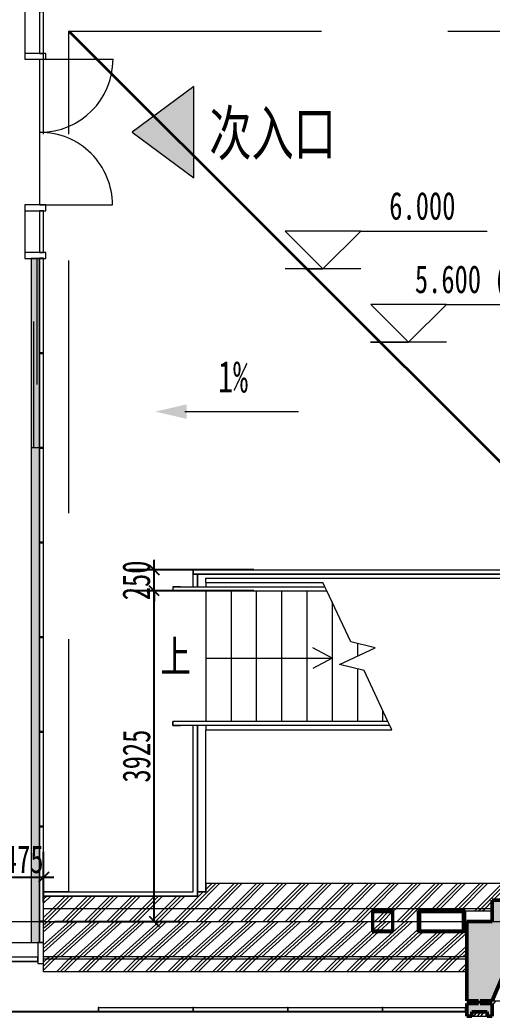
# Model space of a CAD drawing. Header units: millimetres. Extents: x 124696 to 347024, y 412631 to 564609.
# Drawn here: x 190365 to 195972, y 459727 to 471559 of the extents above; entities that cross this region are included whole.
import ezdxf

# ---------------------------------------------------------------- set-up
doc = ezdxf.new("R2010")
doc.units = ezdxf.units.MM
doc.header["$LTSCALE"] = 1500
doc.header["$MEASUREMENT"] = 0
for name, pattern in [('二层平面图$0$IMPORT-216002', [3, 2, -1]), ('二层平面图$0$划线 1mm', [2, 1, -1]), ('二层平面图$0$虚线_6_3 mm', [9, 6, -3]), ('二层平面图$0$轴网线_12_3_3_3 mm', [21, 12, -3, 3, -3])]:
    doc.linetypes.add(name, pattern=pattern)
doc.layers.add('0-建筑底图', color=7, linetype='Continuous')
for name, color, linetype, lineweight in [('二层平面图$0$0-1', 7, 'Continuous', 5), ('二层平面图$0$A-ANNO-IDEN-LEVL', 3, 'Continuous', 15), ('二层平面图$0$A-DOOR', 51, 'Continuous', 9), ('二层平面图$0$A-DOOR-SYM', 51, 'Continuous', 20), ('二层平面图$0$A-FLOR-HRAL', 71, 'Continuous', 9), ('二层平面图$0$A-FLOR-STRS', 51, 'Continuous', 9), ('二层平面图$0$A-FLOR-STRS-TXT', 51, 'Continuous', 9), ('二层平面图$0$A-LINE', 7, 'Continuous', 9), ('二层平面图$0$A-LINE-1', 7, '二层平面图$0$IMPORT-216002', 9), ('二层平面图$0$A-LINE-6', 7, '二层平面图$0$虚线_6_3 mm', 35), ('二层平面图$0$A-WALL-2', 170, 'Continuous', 20), ('二层平面图$0$A-WALL-CURT-PANEL-2', 7, 'Continuous', 9), ('二层平面图$0$A-WALL-CURT-PANEL-3', 140, 'Continuous', 9), ('二层平面图$0$A-WALL-CURT-STILE-2', 7, 'Continuous', 9), ('二层平面图$0$A-WALL-CURT-STILE-3', 7, 'Continuous', 9), ('二层平面图$0$A-WINDOW', 51, 'Continuous', 9), ('二层平面图$0$A-WINDOW-2', 51, '二层平面图$0$划线 1mm', 9), ('二层平面图$0$ANNO-DIMS', 3, 'Continuous', 15), ('二层平面图$0$ANNO-DOTE-1', 10, '二层平面图$0$轴网线_12_3_3_3 mm', 15), ('二层平面图$0$ANNO-TEXT', 7, 'Continuous', 15), ('二层平面图$0$ANNO-TEXT-2', 210, 'Continuous', 15), ('二层平面图$0$FLOR', 91, 'Continuous', 9), ('二层平面图$0$FLOR-1', 8, 'Continuous', 9), ('二层平面图$0$FLOR-2', 91, 'Continuous', 50), ('二层平面图$0$FLOR-PATT', 99, 'Continuous', 9), ('二层平面图$0$S-BEAM', 4, 'Continuous', 9), ('二层平面图$0$S-BEAM-1', 7, 'Continuous', 9), ('二层平面图$0$S-BEAM-2', 130, 'Continuous', 35), ('二层平面图$0$S-COLU', 7, 'Continuous', 9), ('二层平面图$0$S-COLU-2', 130, 'Continuous', 35), ('二层平面图$0$WALL-HATCH', 252, 'Continuous', 9)]:
    doc.layers.add(name, color=color, linetype=linetype, lineweight=lineweight)
doc.styles.add('二层平面图$0$黑体', font='simhei.ttf', dxfattribs={"width": 0.7, "height": 375})
doc.styles.add('二层平面图$0$黑体_4', font='simhei.ttf', dxfattribs={"width": 0.7, "height": 525})
doc.styles.add('二层平面图$0$黑体_5', font='simhei.ttf', dxfattribs={"width": 0.7, "height": 330})
doc.styles.add('二层平面图$0$黑体_B', font='', dxfattribs={"width": 0.7, "height": 375})
doc.styles.get('二层平面图$0$黑体_B').set_extended_font_data('SimHei', bold=True)
doc.dimstyles.new('二层平面图$0$直线_2_2mm_黑体_引线_文字在上', dxfattribs={"dimscale": 304.8, "dimtxt": 412.811453, "dimasz": 0.393701, "dimexe": 0.984252, "dimexo": 0.0625, "dimgap": 0.147638, "dimtad": 1, "dimdec": 0, "dimzin": 0, "dimdsep": 46, "dimtxsty": '二层平面图$0$黑体_5', "dimblk1": '二层平面图$0$_Oblique', "dimblk2": '二层平面图$0$_Oblique', "dimsah": 1, "dimcen": 0.09, "dimazin": 0, "dimtfac": 1, "dimtdec": 4, "dimtix": 1, "dimtmove": 0, "dimatfit": 3, "dimfxl": 3.937008, "dimfxlon": 1, "dimtvp": 1, "dimtolj": 1, "dimtzin": 0, "dimarcsym": 2})
pattern_1 = [(45, (0, 0), (-132.5825, 132.5825), []), (45, (46.88, 0), (0, 265.16504), []), (45, (-46.88, 0), (0, 265.16504), [])]

# ---------------------------------------------------------------- blocks, each defined once
blk = doc.blocks.new('二层平面图$0$S-梁-钢-箱形1 - _-250x250x12x12-2248697-104-2F')
at = {"layer": '二层平面图$0$S-BEAM-1'}
h = blk.add_hatch(color=256, dxfattribs=at)
h.paths.add_polyline_path([(50000, 4375), (50480, 4375), (50480, 4625), (49920, 4625), (49920, 4375)])
h.paths.add_polyline_path([(50453, 4387), (49947, 4387), (49947, 4613), (50453, 4613)])
for p, q in [((50480, 4625), (50800, 4625)), ((50500, 4375), (50480, 4375))]:
    blk.add_line(p, q, dxfattribs=at)
at = {"layer": '二层平面图$0$S-BEAM-2'}
for p, q in [((50480, 4625), (49920, 4625)), ((49920, 4625), (49920, 4375)), ((50480, 4375), (50480, 4625)), ((49947, 4387), (49947, 4613)), ((49947, 4613), (50453, 4613)), ((50453, 4613), (50453, 4387)), ((50453, 4387), (49947, 4387)), ((49920, 4375), (50480, 4375))]:
    blk.add_line(p, q, dxfattribs=at)
blk = doc.blocks.new('二层平面图$0$S-柱-钢-矩形管 - _-250x250x12x12-1974469-104-2F')
at = {"layer": '二层平面图$0$S-COLU'}
h = blk.add_hatch(color=256, dxfattribs=at)
h.paths.add_polyline_path([(125, -125), (125, 125), (-125, 125), (-125, -125)])
h.paths.add_polyline_path([(113, -113), (-113, -113), (-113, 113), (113, 113)])
at = {"layer": '二层平面图$0$S-COLU-2'}
for p, q in [((125, 125), (-125, 125)), ((-125, 125), (-125, -125)), ((125, -125), (125, 125)), ((-113, -113), (-113, 113)), ((-113, 113), (113, 113)), ((113, 113), (113, -113)), ((113, -113), (-113, -113)), ((-125, -125), (125, -125))]:
    blk.add_line(p, q, dxfattribs=at)
blk = doc.blocks.new('二层平面图$0$SHS-Structure-Center_rvt-1-104-2F')
at = {"layer": '二层平面图$0$S-BEAM'}
blk.add_blockref('二层平面图$0$S-梁-钢-箱形1 - _-250x250x12x12-2248697-104-2F', (0, 0), dxfattribs=at)
at = {"layer": '二层平面图$0$S-COLU'}
blk.add_blockref('二层平面图$0$S-柱-钢-矩形管 - _-250x250x12x12-1974469-104-2F', (49500, 4500), dxfattribs=at)
blk = doc.blocks.new('二层平面图$0$顶部扶栏类型 - 顶部扶栏_内部_-2636669-104-2F')
at = {"layer": '二层平面图$0$A-FLOR-HRAL'}
for p, q in [((47100, 6875), (47010, 6875)), ((47010, 6875), (47010, 6825)), ((47010, 6825), (47100, 6825))]:
    blk.add_line(p, q, dxfattribs=at)
blk = doc.blocks.new('二层平面图$0$顶部扶栏类型 - 顶部扶栏_内部_-V27-104-2F')
at = {"layer": '二层平面图$0$A-FLOR-HRAL'}
for p, q in [((47010, 6825), (47010, 6875)), ((47100, 6875), (47010, 6875)), ((49561, 6875), (47100, 6875)), ((49585, 6825), (49561, 6875)), ((47100, 6825), (47010, 6825)), ((49585, 6825), (47100, 6825))]:
    blk.add_line(p, q, dxfattribs=at)
blk = doc.blocks.new('二层平面图$0$顶部扶栏类型 - 顶部扶栏_内部_-2636682-104-2F')
at = {"layer": '二层平面图$0$A-FLOR-HRAL'}
for p, q in [((47010, 8475), (47010, 8425)), ((47100, 8475), (47010, 8475)), ((47010, 8425), (47100, 8425))]:
    blk.add_line(p, q, dxfattribs=at)
blk = doc.blocks.new('二层平面图$0$顶部扶栏类型 - 顶部扶栏_内部_-V28-104-2F')
at = {"layer": '二层平面图$0$A-FLOR-HRAL'}
for p, q in [((47010, 8475), (47010, 8425)), ((47010, 8475), (47100, 8475)), ((47010, 8425), (47100, 8425)), ((47100, 8475), (48815, 8475)), ((47100, 8425), (48839, 8425)), ((48839, 8425), (48815, 8475))]:
    blk.add_line(p, q, dxfattribs=at)
blk = doc.blocks.new('二层平面图$0$顶部扶栏类型 - 顶部扶栏_内部_-2639548-104-2F')
at = {"layer": '二层平面图$0$A-FLOR-HRAL'}
for p, q in [((47250, 8625), (47250, 8675)), ((47250, 8675), (54000, 8675)), ((54000, 8675), (54000, 8625)), ((54000, 8625), (47250, 8625))]:
    blk.add_line(p, q, dxfattribs=at)
blk = doc.blocks.new('二层平面图$0$顶部扶栏类型 - 顶部扶栏_内部_-V30-104-2F')
at = {"layer": '二层平面图$0$A-FLOR-HRAL'}
for p, q in [((47250, 8675), (47250, 8625)), ((47250, 8675), (54000, 8675)), ((54000, 8675), (54000, 8625)), ((47250, 8625), (54000, 8625))]:
    blk.add_line(p, q, dxfattribs=at)
blk = doc.blocks.new('二层平面图$0$系统嵌板 - 00S-玻璃-12648471-104-2F')
at = {"layer": '二层平面图$0$A-WALL-CURT-PANEL-3'}
for p, q in [((247.5, 50), (-247.5, 50)), ((-247.5, 50), (-247.5, 0)), ((-247.5, 0), (247.5, 0)), ((247.5, 0), (247.5, 50))]:
    blk.add_line(p, q, dxfattribs=at)
blk = doc.blocks.new('二层平面图$0$矩形竖梃 - 幕墙龙骨_70_250-12648501-104-2F')
at = {"layer": '二层平面图$0$A-WALL-CURT-STILE-3'}
for p, q in [((0, 25), (-70, 25)), ((-70, 25), (-70, -225)), ((0, -225), (0, 25)), ((-70, -225), (0, -225))]:
    blk.add_line(p, q, dxfattribs=at)
blk = doc.blocks.new('二层平面图$0$系统嵌板 - 白色拉板网 B-9277056-104-2F')
at = {"layer": '二层平面图$0$A-WALL-CURT-PANEL-3'}
for p, q in [((558.5, 5), (-558.5, 5)), ((-558.5, 5), (-558.5, 0)), ((-558.5, 0), (558.5, 0)), ((558.5, 0), (558.5, 5))]:
    blk.add_line(p, q, dxfattribs=at)
blk = doc.blocks.new('二层平面图$0$系统嵌板 - 白色拉板网 B-9277057-104-2F')
at = {"layer": '二层平面图$0$A-WALL-CURT-PANEL-3'}
for p, q in [((558.5, 5), (-558.5, 5)), ((-558.5, 5), (-558.5, 0)), ((-558.5, 0), (558.5, 0)), ((558.5, 0), (558.5, 5))]:
    blk.add_line(p, q, dxfattribs=at)
blk = doc.blocks.new('二层平面图$0$系统嵌板 - 白色拉板网 B-9277058-104-2F')
at = {"layer": '二层平面图$0$A-WALL-CURT-PANEL-3'}
for p, q in [((558.5, 5), (-558.5, 5)), ((-558.5, 5), (-558.5, 0)), ((-558.5, 0), (558.5, 0)), ((558.5, 0), (558.5, 5))]:
    blk.add_line(p, q, dxfattribs=at)
blk = doc.blocks.new('二层平面图$0$系统嵌板 - 白色拉板网 B-9277059-104-2F')
at = {"layer": '二层平面图$0$A-WALL-CURT-PANEL-3'}
for p, q in [((420, 5), (-559, 5)), ((-559, 5), (-559, 0)), ((-559, 0), (420, 0)), ((420, 0), (420, 5))]:
    blk.add_line(p, q, dxfattribs=at)
blk = doc.blocks.new('二层平面图$0$矩形竖梃 - 8 x 50 mm 蜂窝铝板幕墙开缝-2957751-104-2F')
at = {"layer": '二层平面图$0$A-WALL-CURT-STILE-2'}
blk.add_line((47254, 3475), (48371, 3475), dxfattribs=at)
blk = doc.blocks.new('二层平面图$0$矩形竖梃 - 8 x 50 mm 蜂窝铝板幕墙开缝-9277038-104-2F')
at = {"layer": '二层平面图$0$A-WALL-CURT-STILE-3'}
for p, q in [((-4, 0), (4, 0)), ((-4, -50), (-4, 0)), ((4, 0), (4, -50)), ((4, -50), (-4, -50))]:
    blk.add_line(p, q, dxfattribs=at)
blk = doc.blocks.new('二层平面图$0$矩形竖梃 - 8 x 50 mm 蜂窝铝板幕墙开缝-V34-104-2F')
at = {"layer": '二层平面图$0$A-WALL-CURT-STILE-2'}
blk.add_line((49504, 3475), (50482, 3475), dxfattribs=at)
blk = doc.blocks.new('二层平面图$0$矩形竖梃 - 8 x 50 mm 蜂窝铝板幕墙开缝-9277039-104-2F')
at = {"layer": '二层平面图$0$A-WALL-CURT-STILE-3'}
for p, q in [((-4, 0), (4, 0)), ((-4, -50), (-4, 0)), ((4, 0), (4, -50)), ((4, -50), (-4, -50))]:
    blk.add_line(p, q, dxfattribs=at)
blk = doc.blocks.new('二层平面图$0$A-幕墙_双开门 - 玻璃双扇门-12648492-104-2F')
at = {"layer": '二层平面图$0$A-DOOR'}
for centre, radius, start, end in [((-865, 44.45), 861.825, 270, 0), ((865, 44.45), 868.175, 180, 270)]:
    blk.add_arc(centre, radius, start, end, dxfattribs=at)
at = {"layer": '二层平面图$0$A-DOOR-SYM'}
for p, q in [((-865, 44.45), (-865, -817.375)), ((865, 44.45), (865, -823.725))]:
    blk.add_line(p, q, dxfattribs=at)
blk = doc.blocks.new('二层平面图$0$矩形竖梃 - 幕墙龙骨_70_250-12648379-104-2F')
at = {"layer": '二层平面图$0$A-WALL-CURT-STILE-3'}
for p, q in [((-35, 25), (35, 25)), ((-35, -225), (-35, 25)), ((35, 25), (35, -225)), ((35, -225), (-35, -225))]:
    blk.add_line(p, q, dxfattribs=at)
blk = doc.blocks.new('二层平面图$0$系统嵌板 - 白色艾特板-12946724-104-2F')
at = {"layer": '二层平面图$0$A-WALL-CURT-PANEL-3'}
for p, q in [((561, 0), (-561, 0)), ((-561, 0), (-561, -50)), ((561, -50), (561, 0)), ((-561, -50), (561, -50))]:
    blk.add_line(p, q, dxfattribs=at)
blk = doc.blocks.new('二层平面图$0$系统嵌板 - 白色艾特板-12935645-104-2F')
at = {"layer": '二层平面图$0$A-WALL-CURT-PANEL-3'}
for p, q in [((558.5, 0), (-558.5, 0)), ((-558.5, 0), (-558.5, -50)), ((558.5, -50), (558.5, 0)), ((-558.5, -50), (558.5, -50))]:
    blk.add_line(p, q, dxfattribs=at)
blk = doc.blocks.new('二层平面图$0$系统嵌板 - 白色艾特板-12946695-104-2F')
at = {"layer": '二层平面图$0$A-WALL-CURT-PANEL-3'}
for p, q in [((558.5, 0), (-558.5, 0)), ((-558.5, 0), (-558.5, -50)), ((558.5, -50), (558.5, 0)), ((-558.5, -50), (558.5, -50))]:
    blk.add_line(p, q, dxfattribs=at)
blk = doc.blocks.new('二层平面图$0$系统嵌板 - 白色艾特板-12946696-104-2F')
at = {"layer": '二层平面图$0$A-WALL-CURT-PANEL-3'}
for p, q in [((558.5, 0), (-558.5, 0)), ((-558.5, 0), (-558.5, -50)), ((558.5, -50), (558.5, 0)), ((-558.5, -50), (558.5, -50))]:
    blk.add_line(p, q, dxfattribs=at)
blk = doc.blocks.new('二层平面图$0$系统嵌板 - 白色艾特板-12946697-104-2F')
at = {"layer": '二层平面图$0$A-WALL-CURT-PANEL-3'}
for p, q in [((123, 0), (-123, 0)), ((-123, 0), (-123, -50)), ((123, -50), (123, 0)), ((-123, -50), (123, -50))]:
    blk.add_line(p, q, dxfattribs=at)
blk = doc.blocks.new('二层平面图$0$矩形竖梃 - 8 x 50 mm 蜂窝铝板幕墙开缝-12935623-104-2F')
at = {"layer": '二层平面图$0$A-WALL-CURT-STILE-3'}
for p, q in [((-4, 50), (4, 50)), ((-4, 0), (-4, 50)), ((4, 0), (-4, 0)), ((4, 50), (4, 0))]:
    blk.add_line(p, q, dxfattribs=at)
blk = doc.blocks.new('二层平面图$0$矩形竖梃 - 8 x 50 mm 蜂窝铝板幕墙开缝-12946691-104-2F')
at = {"layer": '二层平面图$0$A-WALL-CURT-STILE-3'}
for p, q in [((-4, 50), (4, 50)), ((-4, 0), (-4, 50)), ((4, 0), (-4, 0)), ((4, 50), (4, 0))]:
    blk.add_line(p, q, dxfattribs=at)
blk = doc.blocks.new('二层平面图$0$矩形竖梃 - 幕墙龙骨_50_225_隐框-12502250-104-2F')
at = {"layer": '二层平面图$0$A-WALL-CURT-STILE-2'}
blk.add_line((45250, 12940), (45250, 12445), dxfattribs=at)
blk = doc.blocks.new('二层平面图$0$系统嵌板 - 白色拉板网 B-9277062-104-2F')
at = {"layer": '二层平面图$0$A-WALL-CURT-PANEL-3'}
for p, q in [((558.5, 5), (-558.5, 5)), ((-558.5, 5), (-558.5, 0)), ((-558.5, 0), (558.5, 0)), ((558.5, 0), (558.5, 5))]:
    blk.add_line(p, q, dxfattribs=at)
blk = doc.blocks.new('二层平面图$0$矩形竖梃 - 8 x 50 mm 蜂窝铝板幕墙开缝-4285612-104-2F')
at = {"layer": '二层平面图$0$A-WALL-CURT-STILE-3'}
for p, q in [((50500, 3475), (50482, 3475)), ((50482, 3475), (50482, 3425)), ((50500, 3425), (50500, 3475)), ((50482, 3425), (50500, 3425))]:
    blk.add_line(p, q, dxfattribs=at)
blk = doc.blocks.new('二层平面图$0$楼板 斜檐口 - 楼板 斜檐口-3571289-104-2F')
at = {"layer": '二层平面图$0$FLOR-1'}
blk.add_hatch(color=256, dxfattribs=at).paths.add_polyline_path([(50800, 3375), (50800, 3525), (50660, 3525), (50660, 3555), (50800, 3555), (51200, 4500), (51200, 4650), (51600, 4650), (51600, 4850), (51500, 4850), (51500, 4750), (50800, 4750), (50800, 4500), (50500, 4500), (50500, 3555), (50640, 3555), (50640, 3525), (50500, 3525), (50500, 3375), (50560, 3375), (50560, 3425), (50740, 3425), (50740, 3375)])
at = {"layer": '二层平面图$0$FLOR-PATT'}
h = blk.add_hatch(dxfattribs=at)
h.set_pattern_fill('FP_47', color=256, style=0, pattern_type=2)
h.set_pattern_definition(pattern_1)
h.paths.add_polyline_path([(50800, 4650), (50800, 4750), (51500, 4750), (51500, 4850), (54000, 4850), (54000, 4950), (47400, 4950), (47400, 4850), (47300, 4850), (47300, 4800), (45475, 4800), (45475, 4650), (50000, 4650)])
h = blk.add_hatch(dxfattribs=at)
h.set_pattern_fill('FP_47', color=256, style=0, pattern_type=2)
h.set_pattern_definition(pattern_1)
h.paths.add_polyline_path([(49613, 4500), (49613, 4613), (49387, 4613), (49387, 4500), (49500, 4500)])
h.paths.add_polyline_path([(45859, 4500), (49375, 4500), (49375, 4625), (49625, 4625), (49625, 4500), (49920, 4500), (49920, 4625), (50800, 4625), (50800, 4650), (45475, 4650), (45475, 4500)])
h = blk.add_hatch(dxfattribs=at)
h.set_pattern_fill('FP_84', color=256, style=0, pattern_type=2)
h.set_pattern_definition([(42.078, (0, 870.61), (-132.5834, 119.70274), []), (42.078, (46.88, 870.61), (-0.00124, 239.40746), []), (42.078, (-46.88, 870.61), (-0.00124, 239.40746), [])])
h.paths.add_polyline_path([(50500, 4080), (50500, 4375), (49920, 4375), (49920, 4500), (49625, 4500), (49625, 4375), (49375, 4375), (49375, 4500), (45475, 4500), (45475, 4080), (50000, 4080)])
h.paths.add_polyline_path([(49613, 4387), (49613, 4500), (49387, 4500), (49387, 4387)])
h = blk.add_hatch(dxfattribs=at)
h.set_pattern_fill('FP_47', color=256, style=0, pattern_type=2)
h.set_pattern_definition(pattern_1)
h.paths.add_polyline_path([(50000, 4050), (50500, 4050), (50500, 4080), (45475, 4080), (45475, 4050), (47239, 4050)])
h = blk.add_hatch(dxfattribs=at)
h.set_pattern_fill('FP_47', color=256, style=0, pattern_type=2)
h.set_pattern_definition(pattern_1)
h.paths.add_polyline_path([(50500, 3900), (50500, 4050), (45475, 4050), (45475, 3900), (50000, 3900)])
h = blk.add_hatch(dxfattribs=at)
h.set_pattern_fill('FP_86', color=256, style=0, pattern_type=2)
h.set_pattern_definition([(48.19, (10652.02, 0), (-118.5865, 132.5819), []), (48.19, (10693.95, 0), (-0.0019, 265.165), []), (48.19, (10610.1, 0), (-0.0019, 265.165), [])])
h.paths.add_polyline_path([(59500, 3525), (59500, 3525), (59640, 3525), (59640, 3555), (50660, 3555), (50660, 3525), (58284, 3525)])
h = blk.add_hatch(dxfattribs=at)
h.set_pattern_fill('FP_88', color=256, style=0, pattern_type=2)
h.set_pattern_definition([(48.19, (10632.02, 0), (-118.5865, 132.5819), []), (48.19, (10673.95, 0), (-0.0019, 265.165), []), (48.19, (10590.1, 0), (-0.0019, 265.165), [])])
h.paths.add_polyline_path([(50740, 3375), (50740, 3425), (50560, 3425), (50560, 3375), (50710, 3375)])
at = {"layer": '二层平面图$0$A-LINE'}
for p, q in [((47400, 4950), (47400, 4850)), ((54000, 4950), (47400, 4950)), ((47400, 4850), (47300, 4850)), ((50800, 4650), (45475, 4650)), ((50500, 4080), (45475, 4080)), ((50500, 4050), (45475, 4050)), ((45475, 3900), (45475, 4000)), ((50500, 3900), (45475, 3900)), ((50800, 3555), (59640, 3555)), ((50560, 3375), (50740, 3375))]:
    blk.add_line(p, q, dxfattribs=at)
at = {"layer": '二层平面图$0$FLOR'}
for p, q in [((45475, 4500), (49375, 4500)), ((49387, 4500), (49613, 4500)), ((49625, 4500), (49920, 4500))]:
    blk.add_line(p, q, dxfattribs=at)
at = {"layer": '二层平面图$0$FLOR-2'}
for p, q in [((51500, 4750), (50800, 4750)), ((50800, 4750), (50800, 4500)), ((50800, 4500), (50500, 4500)), ((50500, 4500), (50500, 3555)), ((50800, 3555), (51200, 4500)), ((50500, 3555), (50640, 3555)), ((50640, 3555), (50640, 3525)), ((50660, 3525), (50660, 3555)), ((50660, 3555), (50800, 3555)), ((50640, 3525), (50500, 3525)), ((50500, 3525), (50500, 3375)), ((50800, 3525), (50660, 3525)), ((50800, 3375), (50800, 3525)), ((50500, 3375), (50560, 3375)), ((50560, 3375), (50560, 3425)), ((50560, 3425), (50740, 3425)), ((50740, 3425), (50740, 3375)), ((50740, 3375), (50800, 3375))]:
    blk.add_line(p, q, dxfattribs=at)
blk = doc.blocks.new('二层平面图$0$矩形竖梃 - 8 x 50 mm 蜂窝铝板幕墙开缝-9277044-104-2F')
at = {"layer": '二层平面图$0$A-WALL-CURT-STILE-3'}
for p, q in [((-4, 0), (4, 0)), ((-4, -50), (-4, 0)), ((4, 0), (4, -50)), ((4, -50), (-4, -50))]:
    blk.add_line(p, q, dxfattribs=at)
blk = doc.blocks.new('二层平面图$0$矩形竖梃 - 8 x 50 mm 蜂窝铝板幕墙开缝-9277045-104-2F')
at = {"layer": '二层平面图$0$A-WALL-CURT-STILE-3'}
for p, q in [((-4, 0), (4, 0)), ((-4, -50), (-4, 0)), ((4, 0), (4, -50)), ((4, -50), (-4, -50))]:
    blk.add_line(p, q, dxfattribs=at)
blk = doc.blocks.new('二层平面图$0$顶部扶栏类型 - 顶部扶栏_内部_-6944474-104-2F')
at = {"layer": '二层平面图$0$A-FLOR-HRAL'}
for p, q in [((47250, 4850), (47250, 6825)), ((47300, 6825), (47300, 4800)), ((45475, 4800), (45475, 4850)), ((45475, 4850), (47250, 4850)), ((47300, 4800), (45475, 4800))]:
    blk.add_line(p, q, dxfattribs=at)
blk = doc.blocks.new('二层平面图$0$顶部扶栏类型 - 顶部扶栏_内部_-V179-104-2F')
at = {"layer": '二层平面图$0$A-FLOR-HRAL'}
for p, q in [((47250, 4850), (47250, 6825)), ((47300, 4800), (47300, 6825)), ((45475, 4850), (45475, 4800)), ((45475, 4850), (47250, 4850)), ((45475, 4800), (47300, 4800))]:
    blk.add_line(p, q, dxfattribs=at)
blk = doc.blocks.new('二层平面图$0$矩形竖梃 - 幕墙龙骨_50_225_隐框-12502252-104-2F')
at = {"layer": '二层平面图$0$A-WALL-CURT-STILE-2'}
blk.add_line((45250, 15305), (45250, 14810), dxfattribs=at)
blk = doc.blocks.new('二层平面图$0$系统嵌板 - 00S-玻璃-12648783-104-2F')
at = {"layer": '二层平面图$0$A-WALL-CURT-PANEL-3'}
for p, q in [((167, 50), (-202, 50)), ((-202, 50), (-202, 0)), ((-202, 0), (167, 0)), ((167, 0), (167, 50))]:
    blk.add_line(p, q, dxfattribs=at)
blk = doc.blocks.new('二层平面图$0$矩形竖梃 - 幕墙龙骨_70_250-12487831-104-2F')
at = {"layer": '二层平面图$0$A-WALL-CURT-STILE-3'}
for p, q in [((-70, 25), (0, 25)), ((-70, -225), (-70, 25)), ((0, 25), (0, -225)), ((0, -225), (-70, -225))]:
    blk.add_line(p, q, dxfattribs=at)
blk = doc.blocks.new('二层平面图$0$矩形竖梃 - 幕墙龙骨_20_225_隐框-12487870-104-2F')
at = {"layer": '二层平面图$0$A-WALL-CURT-STILE-2'}
blk.add_line((45035, 4250), (45325, 4250), dxfattribs=at)
blk = doc.blocks.new('二层平面图$0$顶部扶栏类型 - 顶部扶栏_内部_-12280536-104-2F')
at = {"layer": '二层平面图$0$A-FLOR-HRAL'}
for p, q in [((47250, 8475), (47250, 8625)), ((47300, 8625), (47300, 8475))]:
    blk.add_line(p, q, dxfattribs=at)
blk = doc.blocks.new('二层平面图$0$顶部扶栏类型 - 顶部扶栏_内部_-V686-104-2F')
at = {"layer": '二层平面图$0$A-FLOR-HRAL'}
for p, q in [((47250, 8475), (47250, 8625)), ((47300, 8475), (47300, 8625))]:
    blk.add_line(p, q, dxfattribs=at)
blk = doc.blocks.new('二层平面图$0$A-金属百叶 - BY2204_-12935238-104-2F')
at = {"layer": '二层平面图$0$A-WINDOW'}
for p, q in [((-1125, -50), (-1125, 50)), ((1125, 50), (1125, -50))]:
    blk.add_line(p, q, dxfattribs=at)
at = {"layer": '二层平面图$0$A-WINDOW-2'}
for p, q in [((-1125, 17), (1125, 17)), ((1125, -17), (-1125, -17))]:
    blk.add_line(p, q, dxfattribs=at)
blk = doc.blocks.new('二层平面图$0$符号_入口箭头 - 符号_入口三角形-1922568-104-2F')
at = {"layer": '二层平面图$0$ANNO-TEXT'}
blk.add_hatch(color=256, dxfattribs=at).paths.add_polyline_path([(3.633, 3.011), (0.01, -1.867), (-3.613, 3.011)])
for p, q in [((3.633, 3.011), (-3.613, 3.011)), ((-3.613, 3.011), (0.01, -1.867)), ((0.01, -1.867), (3.633, 3.011))]:
    blk.add_line(p, q, dxfattribs=at)
blk = doc.blocks.new('二层平面图$0$高程点 - 高程点符号-322107-104-2F')
at = {"layer": '二层平面图$0$A-ANNO-IDEN-LEVL'}
for p, q in [((-3, 3), (-13, 3)), ((-3, 3), (3, 3)), ((0, 0), (-3, 3)), ((0, 0), (3, 3)), ((-2.999, 0), (2.991, 0))]:
    blk.add_line(p, q, dxfattribs=at)
blk = doc.blocks.new('二层平面图$0$符号排水箭头_虚线 - 排水箭头-5917014-104-2F')
at = {"layer": '二层平面图$0$ANNO-TEXT'}
blk.add_hatch(color=256, dxfattribs=at).paths.add_polyline_path([(2.5, 0.577), (2.5, -0.577), (0, 0)])
at = {"layer": '二层平面图$0$ANNO-TEXT-2'}
blk.add_line((2.339, 0), (11.339, 0), dxfattribs=at)
blk = doc.blocks.new('二层平面图$0$_Oblique')
at = {"color": 0, "linetype": 'ByBlock', "lineweight": -2}
blk.add_line((-0.5, -0.5), (0.5, 0.5), dxfattribs=at)
blk = doc.blocks.new('*D2388')
at = {"layer": '二层平面图$0$ANNO-DIMS', "color": 0, "lineweight": -2, "transparency": 16777216}
for p, q in [((45000, 4726), (45000, 5325)), ((45475, 4726), (45475, 5325)), ((45000, 5025), (44880, 5025)), ((45000, 5025), (45475, 5025)), ((45475, 5025), (45595, 5025))]:
    blk.add_line(p, q, dxfattribs=at)
at = {"layer": '二层平面图$0$ANNO-DIMS', "color": 0, "lineweight": -2, "transparency": 16777216, "xscale": 120, "yscale": 120, "zscale": 120}
blk.add_blockref('二层平面图$0$_Oblique', (45000, 5025), dxfattribs=at)
at = {"layer": '二层平面图$0$ANNO-DIMS', "color": 0, "lineweight": -2, "transparency": 16777216, "xscale": 120, "yscale": 120, "zscale": 120, "rotation": 180}
blk.add_blockref('二层平面图$0$_Oblique', (45475, 5025), dxfattribs=at)
at = {"layer": '二层平面图$0$ANNO-DIMS', "color": 0, "transparency": 16777216, "insert": (45238, 5235), "char_height": 330, "width": 604.82, "attachment_point": 5, "style": '二层平面图$0$黑体_5'}
blk.add_mtext('\\A1;475', dxfattribs=at)
blk = doc.blocks.new('*D2533')
at = {"layer": '二层平面图$0$ANNO-DIMS', "color": 0, "lineweight": -2, "transparency": 16777216}
for p, q in [((47969, 8425), (46488, 8425)), ((46788, 4500), (46788, 8425)), ((45607, 4500), (47088, 4500))]:
    blk.add_line(p, q, dxfattribs=at)
at = {"layer": '二层平面图$0$ANNO-DIMS', "color": 0, "lineweight": -2, "transparency": 16777216, "xscale": 120, "yscale": 120, "zscale": 120}
for p, rotation in [((46788, 8425), 90), ((46788, 4500), 270)]:
    blk.add_blockref('二层平面图$0$_Oblique', p, dxfattribs=dict(at, rotation=rotation))
at = {"layer": '二层平面图$0$ANNO-DIMS', "color": 0, "transparency": 16777216, "insert": (46578, 6463), "char_height": 330, "width": 806.42, "attachment_point": 5, "rotation": 90, "style": '二层平面图$0$黑体_5'}
blk.add_mtext('\\A1;3925', dxfattribs=at)
blk = doc.blocks.new('*D2534')
at = {"layer": '二层平面图$0$ANNO-DIMS', "color": 0, "lineweight": -2, "transparency": 16777216}
for p, q in [((46788, 8675), (46788, 8795)), ((47969, 8675), (46488, 8675)), ((46788, 8425), (46788, 8675)), ((47969, 8425), (46488, 8425)), ((46788, 8425), (46788, 8305))]:
    blk.add_line(p, q, dxfattribs=at)
at = {"layer": '二层平面图$0$ANNO-DIMS', "color": 0, "lineweight": -2, "transparency": 16777216, "xscale": 120, "yscale": 120, "zscale": 120}
for p, rotation in [((46788, 8675), 270), ((46788, 8425), 90)]:
    blk.add_blockref('二层平面图$0$_Oblique', p, dxfattribs=dict(at, rotation=rotation))
at = {"layer": '二层平面图$0$ANNO-DIMS', "color": 0, "transparency": 16777216, "insert": (46576, 8550), "char_height": 330, "width": 604.82, "attachment_point": 5, "rotation": 90, "style": '二层平面图$0$黑体_5'}
blk.add_mtext('\\A1;250', dxfattribs=at)
blk = doc.blocks.new('二层平面图')
at = {"layer": '二层平面图$0$WALL-HATCH'}
h = blk.add_hatch(dxfattribs=at)
h.set_pattern_fill('FP_76', color=8, angle=246.422, style=0, pattern_type=2)
h.set_pattern_definition([(156.422, (45417.38, 8362.945), (-152.8868, 0.212), [26.213, -13.882, 69.19, -13.882, -42.855]), (156.422, (45417.38, 8362.945), (-152.8868, 0.212), [-123.167, 26.213, -16.642]), (203.58, (45417.38, 8323.026), (-0.0014, -66.5144), [26.213, -13.882, 69.26, -13.882, -42.855]), (203.58, (45417.38, 8323.026), (-0.0014, -66.5144), [-123.237, 26.213, -16.642]), (90, (45417.38, 8323.03), (-152.4, 2e-11), [39.907, -26.604]), (90, (45280.22, 8356.28), (-152.4, 2e-11), [39.907, -26.604]), (180, (45393.26, 8312.5), (-7e-12, -66.513), [12.722, -139.678]), (180, (45317.06, 8345.76), (-7e-12, -66.513), [12.722, -139.678]), (180, (45393.26, 8373.46), (-7e-12, -66.513), [12.722, -139.678]), (180, (45317.06, 8406.72), (-7e-12, -66.513), [12.722, -139.678])])
h.paths.add_polyline_path([(45425, 4250), (45425, 12375), (45325, 12375), (45325, 4250)])
at = {"layer": '二层平面图$0$A-ANNO-IDEN-LEVL', "color": 8}
for p, q in [((48575.7, 12249.6), (48791.6, 12249.6)), ((49099.7, 12249.6), (48575.7, 12249.6)), ((49357.6, 11378.1), (49808.7, 11378.1)), ((49713.4, 11378.1), (49357.6, 11378.1))]:
    blk.add_line(p, q, dxfattribs=at)
at = {"layer": '二层平面图$0$A-FLOR-STRS', "color": 8}
for p, q in [((47400, 8525), (47400, 8475)), ((47400, 8525), (48792, 8525)), ((47400, 8425), (47400, 6875)), ((47700, 8425), (47700, 6875)), ((48000, 8425), (48000, 6875)), ((48300, 8425), (48300, 6875)), ((48600, 8425), (48600, 6875)), ((48900, 8293.4), (48900, 6875)), ((49200, 7800.7), (49200, 7650)), ((49200, 7499.3), (49200, 6875)), ((49500, 7006.6), (49500, 6875)), ((47400, 6825), (47400, 6775)), ((47400, 6775), (49608, 6775))]:
    blk.add_line(p, q, dxfattribs=at)
at = {"layer": '二层平面图$0$A-FLOR-STRS-TXT', "color": 8}
for p, q in [((48815.3, 8475), (48792, 8525)), ((49120.8, 7819.9), (48838.6, 8425)), ((49412.4, 7749.1), (49120.8, 7819.9)), ((48987.6, 7550.9), (49412.4, 7749.1)), ((49279.2, 7480.1), (48987.6, 7550.9)), ((49561.4, 6875), (49279.2, 7480.1)), ((49608, 6775), (49584.7, 6825))]:
    blk.add_line(p, q, dxfattribs=at)
at = {"layer": '二层平面图$0$A-LINE', "color": 8}
for p, q in [((45425, 14740), (45425, 13010)), ((47400, 8525), (47400, 8575)), ((47400, 8575), (54000, 8575)), ((48900, 7625), (48670.4, 7747.1)), ((47400, 7625), (48900, 7625)), ((48900, 7625), (48670.4, 7502.9)), ((47400, 4850), (47400, 6775)), ((47300, 4850), (47400, 4850)), ((45405, 4022.5), (45035, 4022.5))]:
    blk.add_line(p, q, dxfattribs=at)
at = {"layer": '二层平面图$0$A-LINE-1', "color": 8}
for p, q in [((45475, 4850), (45475, 15375)), ((45775, 15075), (68275, 15075)), ((45775, 4850), (45775, 15075)), ((45775, 4850), (45475, 4850))]:
    blk.add_line(p, q, dxfattribs=at)
at = {"layer": '二层平面图$0$A-LINE-6', "color": 8}
blk.add_line((45775, 15075), (52275, 8575), dxfattribs=at)
at = {"layer": '二层平面图$0$A-WALL-2', "color": 8}
for p, q in [((45325, 12375), (45325, 4250)), ((45425, 12375), (45325, 12375)), ((45425, 4250), (45425, 12375)), ((45325, 4250), (45425, 4250))]:
    blk.add_line(p, q, dxfattribs=at)
at = {"layer": '二层平面图$0$ANNO-DOTE-1', "color": 8}
blk.add_line((-18896.2, 4500), (161528.2, 4500), dxfattribs=at)
at = {"layer": '二层平面图$0$0-1', "color": 8}
blk.add_blockref('二层平面图$0$SHS-Structure-Center_rvt-1-104-2F', (0, 0), dxfattribs=at)
at = {"layer": '二层平面图$0$A-ANNO-IDEN-LEVL', "color": 8, "extrusion": (0, 0, -1), "xscale": 149.9999999999999, "yscale": 149.9999999999999, "zscale": 149.9999999999999}
for p in [(-48791.6, 12249.6), (-49808.7, 11378.1)]:
    blk.add_blockref('二层平面图$0$高程点 - 高程点符号-322107-104-2F', p, dxfattribs=at)
at = {"layer": '二层平面图$0$A-DOOR', "color": 8, "rotation": 89.99999999999989}
blk.add_blockref('二层平面图$0$A-幕墙_双开门 - 玻璃双扇门-12648492-104-2F', (45475, 13875), dxfattribs=at)
at = {"layer": '二层平面图$0$A-FLOR-HRAL', "color": 8}
for name in ['二层平面图$0$顶部扶栏类型 - 顶部扶栏_内部_-2639548-104-2F', '二层平面图$0$顶部扶栏类型 - 顶部扶栏_内部_-V30-104-2F', '二层平面图$0$顶部扶栏类型 - 顶部扶栏_内部_-12280536-104-2F', '二层平面图$0$顶部扶栏类型 - 顶部扶栏_内部_-V686-104-2F', '二层平面图$0$顶部扶栏类型 - 顶部扶栏_内部_-2636682-104-2F', '二层平面图$0$顶部扶栏类型 - 顶部扶栏_内部_-V28-104-2F', '二层平面图$0$顶部扶栏类型 - 顶部扶栏_内部_-2636669-104-2F', '二层平面图$0$顶部扶栏类型 - 顶部扶栏_内部_-V27-104-2F', '二层平面图$0$顶部扶栏类型 - 顶部扶栏_内部_-6944474-104-2F', '二层平面图$0$顶部扶栏类型 - 顶部扶栏_内部_-V179-104-2F']:
    blk.add_blockref(name, (0, 0), dxfattribs=at)
at = {"layer": '二层平面图$0$A-LINE', "color": 8}
blk.add_blockref('二层平面图$0$楼板 斜檐口 - 楼板 斜檐口-3571289-104-2F', (0, 0), dxfattribs=at)
at = {"layer": '二层平面图$0$A-WALL-CURT-PANEL-2', "color": 8}
for name, p, rotation in [('二层平面图$0$系统嵌板 - 00S-玻璃-12648471-104-2F', (45475, 15057.5), 89.99999999999989), ('二层平面图$0$系统嵌板 - 00S-玻璃-12648471-104-2F', (45475, 12692.5), 89.99999999999989), ('二层平面图$0$系统嵌板 - 白色艾特板-12946724-104-2F', (45475, 11814.5), 269.9999999999999), ('二层平面图$0$系统嵌板 - 白色艾特板-12935645-104-2F', (45475, 10687.5), 269.9999999999999), ('二层平面图$0$系统嵌板 - 白色艾特板-12946695-104-2F', (45475, 9562.5), 269.9999999999999), ('二层平面图$0$系统嵌板 - 白色艾特板-12946695-104-2F', (45475, 8437.5), 269.9999999999999), ('二层平面图$0$系统嵌板 - 白色艾特板-12946695-104-2F', (45475, 7312.5), 269.9999999999999), ('二层平面图$0$系统嵌板 - 白色艾特板-12946695-104-2F', (45475, 6187.5), 269.9999999999999), ('二层平面图$0$系统嵌板 - 白色艾特板-12946696-104-2F', (45475, 5062.5), 269.9999999999999), ('二层平面图$0$系统嵌板 - 白色艾特板-12946697-104-2F', (45475, 4373), 269.9999999999999)]:
    blk.add_blockref(name, p, dxfattribs=dict(at, rotation=rotation))
for name, p in [('二层平面图$0$系统嵌板 - 00S-玻璃-12648783-104-2F', (45237.5, 4025)), ('二层平面图$0$系统嵌板 - 白色拉板网 B-9277056-104-2F', (45562.5, 3425)), ('二层平面图$0$系统嵌板 - 白色拉板网 B-9277062-104-2F', (46687.5, 3425)), ('二层平面图$0$系统嵌板 - 白色拉板网 B-9277057-104-2F', (47812.5, 3425)), ('二层平面图$0$系统嵌板 - 白色拉板网 B-9277058-104-2F', (48937.5, 3425)), ('二层平面图$0$系统嵌板 - 白色拉板网 B-9277059-104-2F', (50062.5, 3425))]:
    blk.add_blockref(name, p, dxfattribs=at)
at = {"layer": '二层平面图$0$A-WALL-CURT-STILE-2', "color": 8}
for name, p in [('二层平面图$0$矩形竖梃 - 幕墙龙骨_50_225_隐框-12502252-104-2F', (0, 0)), ('二层平面图$0$矩形竖梃 - 幕墙龙骨_50_225_隐框-12502250-104-2F', (0, 0)), ('二层平面图$0$矩形竖梃 - 幕墙龙骨_20_225_隐框-12487870-104-2F', (0, 0)), ('二层平面图$0$矩形竖梃 - 8 x 50 mm 蜂窝铝板幕墙开缝-2957751-104-2F', (-1125, 0)), ('二层平面图$0$矩形竖梃 - 8 x 50 mm 蜂窝铝板幕墙开缝-2957751-104-2F', (0, 0)), ('二层平面图$0$矩形竖梃 - 8 x 50 mm 蜂窝铝板幕墙开缝-2957751-104-2F', (1125, 0)), ('二层平面图$0$矩形竖梃 - 8 x 50 mm 蜂窝铝板幕墙开缝-V34-104-2F', (0, 0)), ('二层平面图$0$矩形竖梃 - 8 x 50 mm 蜂窝铝板幕墙开缝-4285612-104-2F', (0, 0))]:
    blk.add_blockref(name, p, dxfattribs=at)
at = {"layer": '二层平面图$0$A-WALL-CURT-STILE-2', "color": 8, "extrusion": (0, 0, -1)}
for name, p, rotation in [('二层平面图$0$矩形竖梃 - 幕墙龙骨_70_250-12648379-104-2F', (-45475, 14775), 90.00000000000011), ('二层平面图$0$矩形竖梃 - 幕墙龙骨_70_250-12648379-104-2F', (-45475, 12975), 90.00000000000011), ('二层平面图$0$矩形竖梃 - 8 x 50 mm 蜂窝铝板幕墙开缝-12935623-104-2F', (-45475, 11250), 270.0000000000001), ('二层平面图$0$矩形竖梃 - 8 x 50 mm 蜂窝铝板幕墙开缝-12935623-104-2F', (-45475, 10125), 270.0000000000001), ('二层平面图$0$矩形竖梃 - 8 x 50 mm 蜂窝铝板幕墙开缝-12935623-104-2F', (-45475, 9000), 270.0000000000001), ('二层平面图$0$矩形竖梃 - 8 x 50 mm 蜂窝铝板幕墙开缝-12935623-104-2F', (-45475, 7875), 270.0000000000001), ('二层平面图$0$矩形竖梃 - 8 x 50 mm 蜂窝铝板幕墙开缝-12935623-104-2F', (-45475, 6750), 270.0000000000001), ('二层平面图$0$矩形竖梃 - 8 x 50 mm 蜂窝铝板幕墙开缝-12935623-104-2F', (-45475, 5625), 270.0000000000001), ('二层平面图$0$矩形竖梃 - 8 x 50 mm 蜂窝铝板幕墙开缝-12946691-104-2F', (-45475, 4500), 270.0000000000001), ('二层平面图$0$矩形竖梃 - 幕墙龙骨_70_250-12487831-104-2F', (-45475, 4025), 180), ('二层平面图$0$矩形竖梃 - 8 x 50 mm 蜂窝铝板幕墙开缝-9277045-104-2F', (-46125, 3425), 180), ('二层平面图$0$矩形竖梃 - 8 x 50 mm 蜂窝铝板幕墙开缝-9277038-104-2F', (-47250, 3425), 180), ('二层平面图$0$矩形竖梃 - 8 x 50 mm 蜂窝铝板幕墙开缝-9277044-104-2F', (-48375, 3425), 180), ('二层平面图$0$矩形竖梃 - 8 x 50 mm 蜂窝铝板幕墙开缝-9277039-104-2F', (-49500, 3425), 180)]:
    blk.add_blockref(name, p, dxfattribs=dict(at, rotation=rotation))
at = {"layer": '二层平面图$0$A-WALL-CURT-STILE-2', "color": 8, "rotation": 269.9999999999999}
blk.add_blockref('二层平面图$0$矩形竖梃 - 幕墙龙骨_70_250-12648501-104-2F', (45475, 12375), dxfattribs=at)
at = {"layer": '二层平面图$0$A-WINDOW', "color": 8, "rotation": 269.9999999999999}
blk.add_blockref('二层平面图$0$A-金属百叶 - BY2204_-12935238-104-2F', (45375, 11250), dxfattribs=at)
at = {"layer": '二层平面图$0$ANNO-TEXT', "color": 8, "xscale": 150, "yscale": 150, "zscale": 150, "rotation": 269.9999999999997}
blk.add_blockref('二层平面图$0$符号_入口箭头 - 符号_入口三角形-1922568-104-2F', (46806, 13875), dxfattribs=at)
at = {"layer": '二层平面图$0$ANNO-TEXT', "color": 8, "xscale": 150, "yscale": 150, "zscale": 150}
blk.add_blockref('二层平面图$0$符号排水箭头_虚线 - 排水箭头-5917014-104-2F', (46799.4, 10554.8), dxfattribs=at)
at = {"layer": '二层平面图$0$A-ANNO-IDEN-LEVL', "color": 8, "char_height": 330, "attachment_point": 1, "line_spacing_factor": 0.872751, "style": '二层平面图$0$黑体_5'}
for s, insert, width in [('6.000', (49578.9, 13164), 990.683), ('5.600 (结)', (49883.1, 12292.5), 1981.365)]:
    blk.add_mtext(s, dxfattribs=dict(at, insert=insert, width=width))
at = {"layer": '二层平面图$0$ANNO-TEXT', "color": 8, "attachment_point": 1}
for s, insert, char_height, width, style in [('次入口', (47441.9, 14124.6), 525, 1969.746, '二层平面图$0$黑体_4'), ('1%', (47544.8, 11157), 375, 471.392, '二层平面图$0$黑体'), ('\\f黑体|b1|i0|c134|p49|;\\W.7;上', (46863.5, 7834.6), 375, 479.81, '二层平面图$0$黑体_B')]:
    blk.add_mtext(s, dxfattribs=dict(at, insert=insert, char_height=char_height, width=width, style=style))
at = {"layer": '二层平面图$0$ANNO-DIMS', "color": 8}
for base, p1, p2, override, picture, middle in [((46787.6, 8675), (47987.6, 8425), (47987.6, 8675), {"dimpost": '<>', "dimfxl": 250}, '*D2534', (46575.8, 8550)), ((46787.6, 8425), (45587.6, 4500), (47987.6, 8425), {"dimpost": '<>', "dimfxl": 4600.611372}, '*D2533', (46577.6, 6462.5))]:
    dim = blk.add_linear_dim(base=base, p1=p1, p2=p2, angle=90, dimstyle='二层平面图$0$直线_2_2mm_黑体_引线_文字在上', override=override, dxfattribs=at)
    dim.commit()
    dim.dimension.update_dxf_attribs({"geometry": picture, "text_midpoint": middle})
dim = blk.add_linear_dim(base=(45475, 5025.5), p1=(45000, 4707.2), p2=(45475, 4707.2), dimstyle='二层平面图$0$直线_2_2mm_黑体_引线_文字在上', override={"dimpost": '<>', "dimfxl": 474.999999}, dxfattribs=at)
dim.commit()
dim.dimension.update_dxf_attribs({"geometry": '*D2388', "text_midpoint": (45237.5, 5235.5)})

msp = doc.modelspace()

# ---------------------------------------------------------------- block references
at = {"layer": '0-建筑底图'}
msp.add_blockref('二层平面图', (145172, 456352), dxfattribs=at)

doc.saveas('drawing.dxf')
